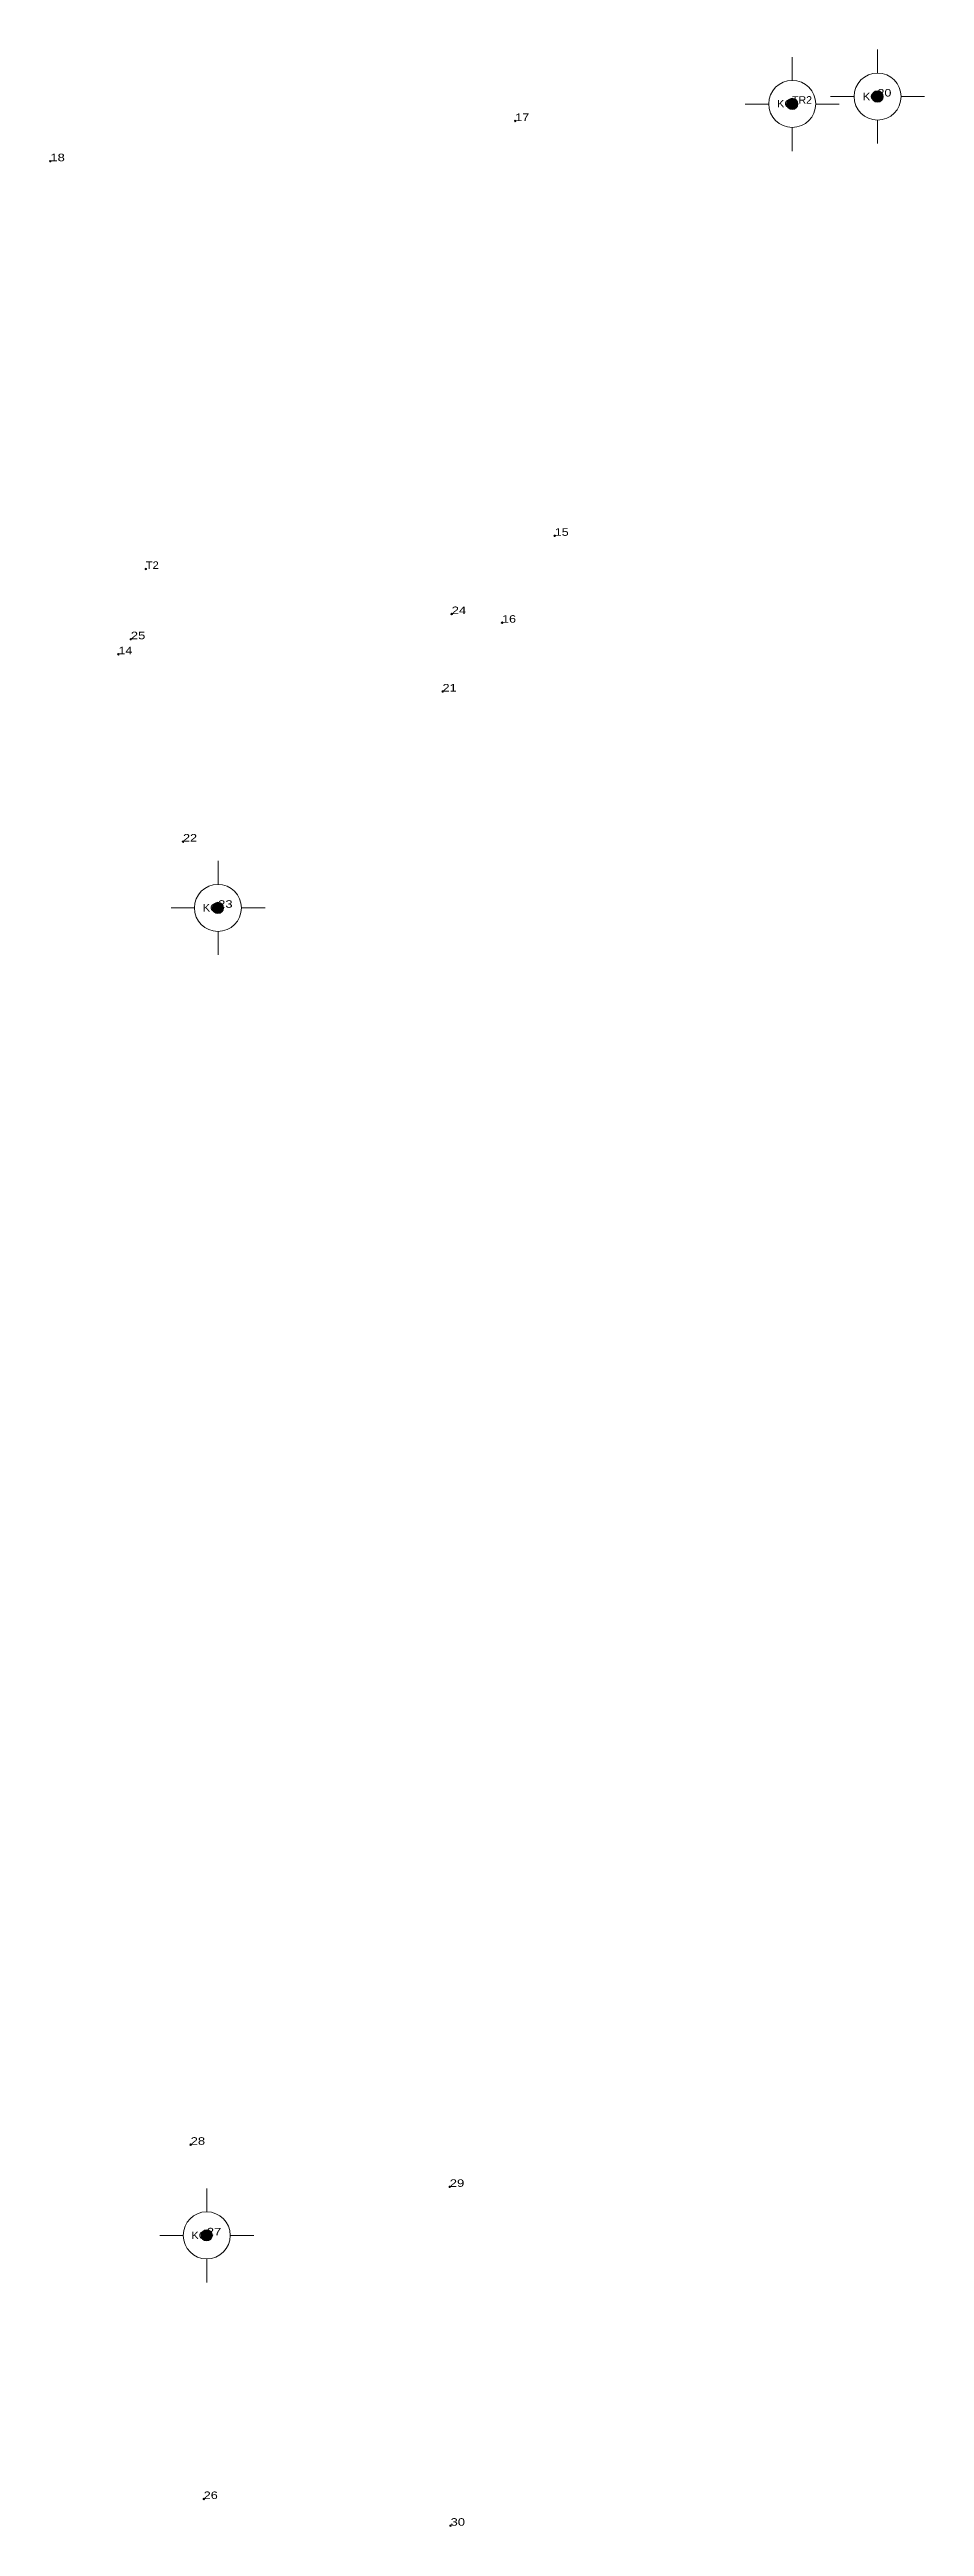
# Model space of a CAD drawing. Header units: metres. Extents: x 549102 to 549138, y 1838144 to 1838290.
# Drawn here: x 549102.2 to 549125.4, y 1838143.9 to 1838209.8 of the extents above.
import ezdxf
from ezdxf.enums import TextEntityAlignment as Align

# ---------------------------------------------------------------- set-up
doc = ezdxf.new("R2010")
doc.units = ezdxf.units.M
doc.header["$LTSCALE"] = 0.08
doc.header["$PDMODE"] = 32
doc.header["$PDSIZE"] = 0.04
doc.layers.add('12', color=7, linetype='Continuous')
doc.layers.add('9', color=7, linetype='Continuous')
doc.layers.add('7', color=7, linetype='Continuous', lineweight=13)

msp = doc.modelspace()

# ---------------------------------------------------------------- hatches: boundary and pattern name
at = {"layer": '7'}
for points in [[(549124.17247, 1838208.38052, 1), (549124.17247, 1838208.68052, 1)], [(549121.90447, 1838208.18452, 1), (549121.90447, 1838208.48452, 1)], [(549106.63647, 1838186.80652, 1), (549106.63647, 1838187.10652, 1)], [(549106.33847, 1838151.51052, 1), (549106.33847, 1838151.81052, 1)]]:
    msp.add_hatch(color=256, dxfattribs=at).paths.add_polyline_path(points)

# ---------------------------------------------------------------- linework, layer by layer
for p, q in [((549121.9, 1838208.96), (549121.9, 1838209.58)), ((549124.17, 1838209.16), (549124.17, 1838209.78)), ((549121.28, 1838208.33), (549120.65, 1838208.33)), ((549123.15, 1838208.33), (549122.53, 1838208.33)), ((549123.55, 1838208.53), (549122.92, 1838208.53)), ((549125.42, 1838208.53), (549124.8, 1838208.53)), ((549121.9, 1838207.08), (549121.9, 1838207.71)), ((549124.17, 1838207.28), (549124.17, 1838207.9)), ((549106.64, 1838187.58), (549106.64, 1838188.21)), ((549106.01, 1838186.96), (549105.39, 1838186.96)), ((549107.89, 1838186.96), (549107.26, 1838186.96)), ((549106.64, 1838185.71), (549106.64, 1838186.33)), ((549106.34, 1838152.28), (549106.34, 1838152.91)), ((549105.71, 1838151.66), (549105.09, 1838151.66)), ((549107.59, 1838151.66), (549106.96, 1838151.66)), ((549106.34, 1838150.41), (549106.34, 1838151.04))]:
    msp.add_line(p, q, dxfattribs=at)
for centre, radius in [((549121.90447, 1838208.33452), 0.625), ((549124.17247, 1838208.53052), 0.625), ((549124.17247, 1838208.53052), 0.15), ((549121.90447, 1838208.33452), 0.15), ((549106.63647, 1838186.95652), 0.625), ((549106.63647, 1838186.95652), 0.15), ((549106.33847, 1838151.66052), 0.625), ((549106.33847, 1838151.66052), 0.15)]:
    msp.add_circle(centre, radius, dxfattribs=at)
for p in [(549121.9, 1838208.34), (549124.17, 1838208.53), (549114.54, 1838207.88), (549102.18, 1838206.81), (549115.59, 1838196.85), (549104.72, 1838195.97), (549112.85, 1838194.77), (549104.32, 1838194.1), (549114.19, 1838194.54), (549103.99, 1838193.7), (549112.61, 1838192.71), (549105.71, 1838188.72), (549106.64, 1838186.96), (549105.91, 1838154.07), (549112.8, 1838152.95), (549106.34, 1838151.66), (549106.26, 1838144.65), (549112.82, 1838143.94)]:
    msp.add_point(p, dxfattribs=at)

# ---------------------------------------------------------------- texts
at = {"layer": '12'}
for s, width, p in [('20', 1.25, (549124.17, 1838208.53)), ('17', 1.25, (549114.54, 1838207.88)), ('17', 1.25, (549114.54, 1838207.88)), ('TR2', 1.05, (549121.9, 1838208.34)), ('18', 1.3, (549102.18, 1838206.81)), ('18', 1.3, (549102.18, 1838206.81)), ('15', 1.25, (549115.59, 1838196.85)), ('15', 1.25, (549115.59, 1838196.85)), ('T2', 1.1, (549104.72, 1838195.97)), ('T2', 1.1, (549104.72, 1838195.97)), ('24', 1.3, (549112.85, 1838194.77)), ('24', 1.3, (549112.85, 1838194.77)), ('25', 1.3, (549104.32, 1838194.1)), ('25', 1.3, (549104.32, 1838194.1)), ('16', 1.25, (549114.19, 1838194.54)), ('16', 1.25, (549114.19, 1838194.54)), ('14', 1.25, (549103.99, 1838193.7)), ('14', 1.25, (549103.99, 1838193.7)), ('21', 1.25, (549112.61, 1838192.71)), ('21', 1.25, (549112.61, 1838192.71)), ('22', 1.25, (549105.71, 1838188.72)), ('22', 1.25, (549105.71, 1838188.72)), ('23', 1.3, (549106.64, 1838186.96)), ('28', 1.3, (549105.91, 1838154.07)), ('28', 1.3, (549105.91, 1838154.07)), ('29', 1.3, (549112.8, 1838152.95)), ('29', 1.3, (549112.8, 1838152.95)), ('27', 1.3, (549106.34, 1838151.66)), ('26', 1.25, (549106.26, 1838144.65)), ('26', 1.25, (549106.26, 1838144.65)), ('30', 1.3, (549112.82, 1838143.94)), ('30', 1.3, (549112.82, 1838143.94))]:
    msp.add_text(s, height=0.2, dxfattribs=dict(at, width=width)).set_placement(p)
at = {"layer": '7'}
for s, width, p in [('20', 1.25, (549124.17, 1838208.53)), ('TR2', 1.05, (549121.9, 1838208.34)), ('23', 1.3, (549106.64, 1838186.96)), ('27', 1.3, (549106.34, 1838151.66))]:
    msp.add_text(s, height=0.2, dxfattribs=dict(at, width=width)).set_placement(p)
at = {"layer": '9', "width": 1.1}
for p in [(549124.19, 1838208.43), (549121.91, 1838208.24), (549106.64, 1838186.86), (549106.34, 1838151.56)]:
    msp.add_text('KC', height=0.2, dxfattribs=at).set_placement(p, align=Align.RIGHT)

doc.saveas('drawing.dxf')
